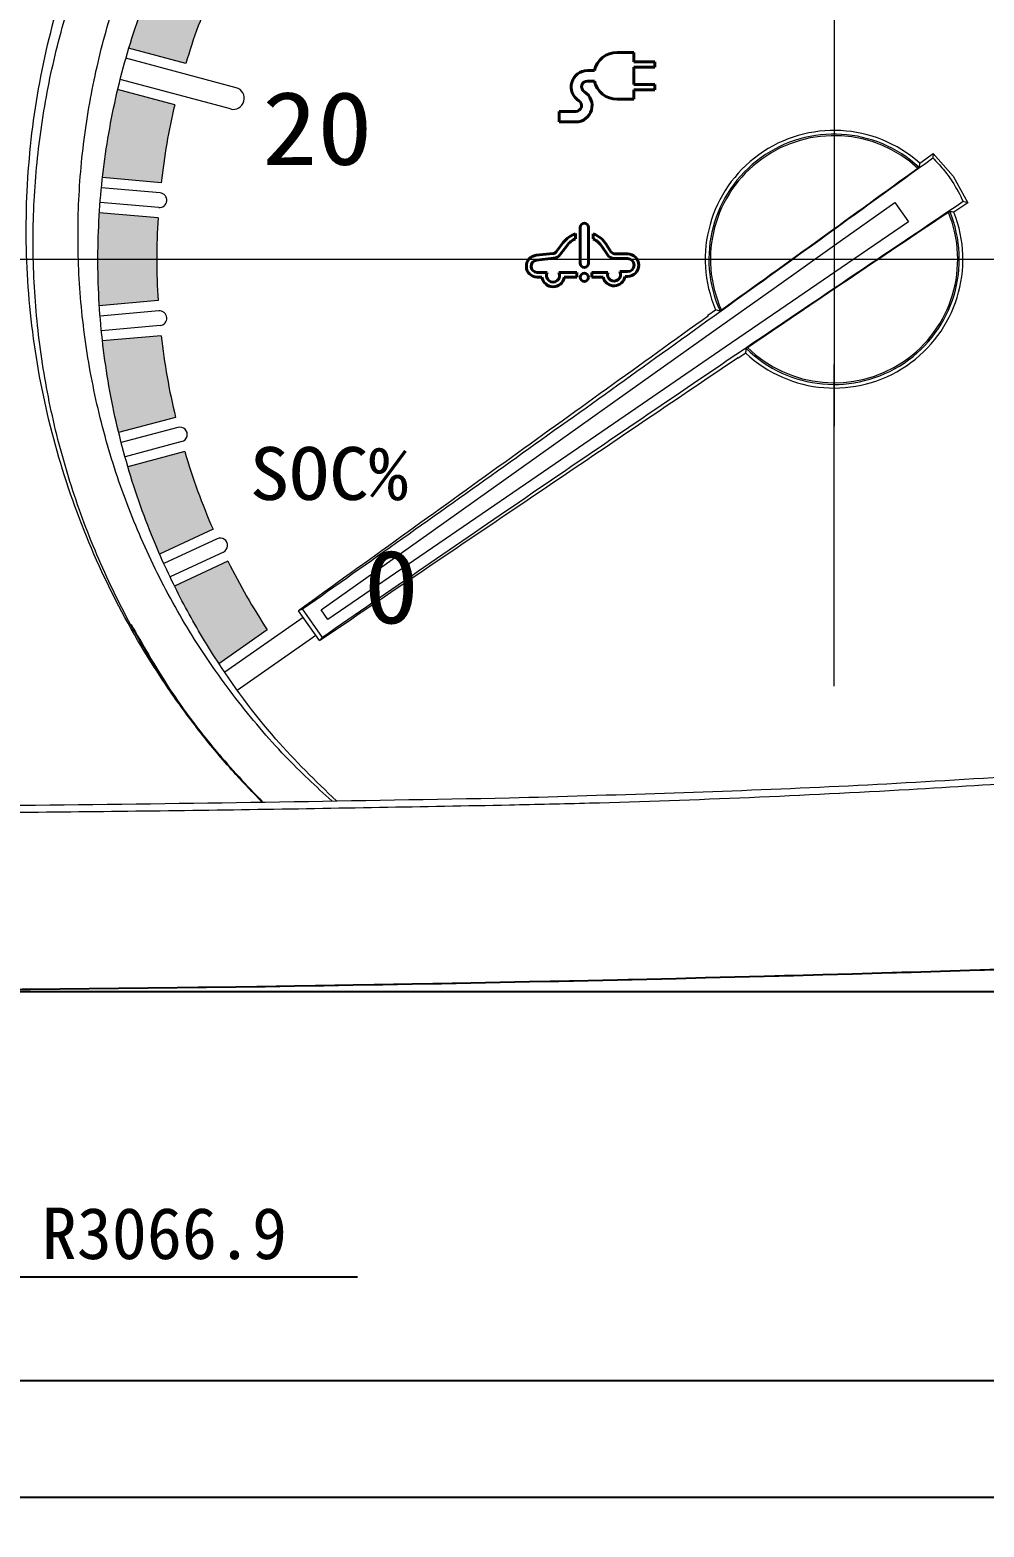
# Model space of a CAD drawing. Header units: millimetres. Extents: x 0 to 1188, y 0 to 840.
# Drawn here: x 329.3 to 394.1, y 598 to 699.7 of the extents above; entities that cross this region are included whole.
import ezdxf

# ---------------------------------------------------------------- set-up
doc = ezdxf.new("R2010")
doc.units = ezdxf.units.MM
for name, color, linetype, lineweight in [('1轮廓实线层', 7, 'Continuous', 40), ('5剖面线层', 2, 'Continuous', 20), ('7标注层', 4, 'Continuous', 20)]:
    doc.layers.add(name, color=color, linetype=linetype, lineweight=lineweight)
doc.layers.add('7', color=7, linetype='Continuous')
doc.styles.add('PC_TEXTSTYLE', font='txt.shx', dxfattribs={"width": 0.8, "bigfont": 'hzfs.shx'})
doc.styles.get("Standard").update_dxf_attribs({"font": ''})
doc.styles.add('STYLE3', font='simhei.ttf', dxfattribs={"width": 0.8, "height": 4})
doc.styles.get('Standard').set_extended_font_data('SimSun')
doc.dimstyles.new('副本 (2) (2)TH_GBDIM', dxfattribs={"dimtxt": 3.5, "dimasz": 2.5, "dimexe": 2, "dimexo": 0, "dimgap": 1.5, "dimtad": 1, "dimtoh": 1, "dimdec": 1, "dimdsep": 46, "dimtxsty": 'PC_TEXTSTYLE', "dimcen": 2.5, "dimazin": 2, "dimtfac": 0.714286, "dimtdec": 1, "dimtmove": 0, "dimatfit": 3, "dimfxl": 1, "dimtolj": 1, "dimtzin": 0, "dimarcsym": 0})

# ---------------------------------------------------------------- blocks, each defined once
blk = doc.blocks.new('*D32')
at = {"layer": '7', "color": 0, "lineweight": -2, "ltscale": 5, "transparency": 16777216}
for p, q in [((171.8407906645596, 637.0714844498248), (171.8407906645596, 605.9630578863193)), ((427.0355068200886, 637.0714844498248), (427.0355068200886, 605.9630578863193)), ((424.5355068200886, 607.9630578863193), (174.3407906645596, 607.9630578863193))]:
    blk.add_line(p, q, dxfattribs=at)
at = {"layer": '7', "color": 0, "ltscale": 5, "transparency": 16777216}
for points in [[(174.3407906645596, 608.379724552986), (174.3407906645596, 607.5463912196527), (171.8407906645596, 607.9630578863193)], [(424.5355068200886, 608.379724552986), (424.5355068200886, 607.5463912196527), (427.0355068200886, 607.9630578863193)]]:
    blk.add_solid(points, dxfattribs=at)
at = {"layer": 'DEFPOINTS', "color": 0, "ltscale": 5, "transparency": 16777216}
for p in [(171.8407906645596, 637.0714844498248), (427.0355068200886, 637.0714844498248), (171.8407906645596, 607.9630578863193)]:
    blk.add_point(p, dxfattribs=at)
at = {"layer": '7', "color": 0, "ltscale": 5, "transparency": 16777216, "insert": (299.4381487423241, 611.2130578863193), "char_height": 3.5, "attachment_point": 5, "style": 'PC_TEXTSTYLE'}
blk.add_mtext('\\A1;255.2', dxfattribs=at)
blk = doc.blocks.new('*D33')
at = {"layer": '7', "color": 0, "lineweight": -2, "ltscale": 5, "transparency": 16777216}
for p, q in [((136.3960392826853, 672.9639579835743), (136.3960392826853, 598.0191005330507)), ((462.480265652543, 672.9639579835743), (462.480265652543, 598.0191005330507)), ((459.980265652543, 600.0191005330507), (138.8960392826853, 600.0191005330507))]:
    blk.add_line(p, q, dxfattribs=at)
at = {"layer": '7', "color": 0, "ltscale": 5, "transparency": 16777216}
for points in [[(138.8960392826853, 600.4357671997174), (138.8960392826853, 599.6024338663841), (136.3960392826853, 600.0191005330507)], [(459.980265652543, 600.4357671997174), (459.980265652543, 599.6024338663841), (462.480265652543, 600.0191005330507)]]:
    blk.add_solid(points, dxfattribs=at)
at = {"layer": 'DEFPOINTS', "color": 0, "ltscale": 5, "transparency": 16777216}
for p in [(136.3960392826853, 672.9639579835743), (462.480265652543, 672.9639579835743), (136.3960392826853, 600.0191005330507)]:
    blk.add_point(p, dxfattribs=at)
at = {"layer": '7', "color": 0, "ltscale": 5, "transparency": 16777216, "insert": (299.4381524676141, 603.2691005330507), "char_height": 3.5, "attachment_point": 5, "style": 'PC_TEXTSTYLE'}
blk.add_mtext('\\A1;326.1', dxfattribs=at)
blk = doc.blocks.new('*D37')
at = {"layer": '7', "color": 0, "lineweight": -2, "ltscale": 5, "transparency": 16777216}
for p, q in [((462.9359242315647, 684.1645021548554), (504.84235959812, 684.1645021548554)), ((502.8423595981199, 636.9156089191947), (502.84235959812, 681.6645021548554)), ((299.4381509313532, 634.4156089191947), (504.8423595981199, 634.4156089191947))]:
    blk.add_line(p, q, dxfattribs=at)
at = {"layer": '7', "color": 0, "ltscale": 5, "transparency": 16777216}
for points in [[(502.4256929314533, 681.6645021548554), (503.2590262647867, 681.6645021548554), (502.84235959812, 684.1645021548554)], [(502.4256929314532, 636.9156089191947), (503.2590262647866, 636.9156089191947), (502.8423595981199, 634.4156089191947)]]:
    blk.add_solid(points, dxfattribs=at)
at = {"layer": 'DEFPOINTS', "color": 0, "ltscale": 5, "transparency": 16777216}
for p in [(462.9359242315647, 684.1645021548554), (502.84235959812, 684.1645021548554), (299.4381509313532, 634.4156089191947)]:
    blk.add_point(p, dxfattribs=at)
at = {"layer": '7', "color": 0, "ltscale": 5, "transparency": 16777216, "insert": (499.5923595981199, 660.5216670996301), "char_height": 3.5, "attachment_point": 5, "rotation": 90, "style": 'PC_TEXTSTYLE'}
blk.add_mtext('\\A1;49.7', dxfattribs=at)
blk = doc.blocks.new('*D38')
at = {"layer": '7', "color": 0, "lineweight": -2, "ltscale": 5, "transparency": 16777216}
for p, q in [((299.4381509313532, 774.9706114205262), (490.5379658309207, 774.9706114205262)), ((488.5379658309207, 772.4706114205262), (488.5379658309207, 686.6645021548554)), ((462.9359242315647, 684.1645021548554), (490.5379658309207, 684.1645021548554))]:
    blk.add_line(p, q, dxfattribs=at)
at = {"layer": '7', "color": 0, "ltscale": 5, "transparency": 16777216}
for points in [[(488.121299164254, 772.4706114205262), (488.9546324975874, 772.4706114205262), (488.5379658309207, 774.9706114205262)], [(488.121299164254, 686.6645021548554), (488.9546324975874, 686.6645021548554), (488.5379658309207, 684.1645021548554)]]:
    blk.add_solid(points, dxfattribs=at)
at = {"layer": 'DEFPOINTS', "color": 0, "ltscale": 5, "transparency": 16777216}
for p in [(299.4381509313532, 774.9706114205262), (462.9359242315647, 684.1645021548554), (488.5379658309207, 684.1645021548554)]:
    blk.add_point(p, dxfattribs=at)
at = {"layer": '7', "color": 0, "ltscale": 5, "transparency": 16777216, "insert": (485.2879658309206, 729.5675567876909), "char_height": 3.5, "attachment_point": 5, "rotation": 90, "style": 'PC_TEXTSTYLE'}
blk.add_mtext('\\A1;90.8', dxfattribs=at)

msp = doc.modelspace()

# ---------------------------------------------------------------- hatches: boundary and pattern name
at = {"layer": '7标注层', "ltscale": 10}
h = msp.add_hatch(color=1, dxfattribs=at)
edge = h.paths.add_edge_path()
edge.add_line((345.5816909070786, 709.5570548784478), (342.3042670376592, 711.8519317777241))
edge.add_spline(control_points=[(342.3042670376594, 711.8519317777242), (341.4554494813972, 710.5743997047676), (340.3710674603485, 708.7632259718894), (339.4029609129193, 706.889664448084), (339.1478349663794, 706.3746223071715)], knot_values=[0.5303534836743299, 0.5303534836743299, 0.5303534836743299, 0.5303534836743299, 0.5676180881657253, 0.5815823167391551, 0.5815823167391551, 0.5815823167391551, 0.5815823167391551], degree=3, periodic=0)
edge.add_line((339.1478349663793, 706.3746223071714), (342.7693247874092, 704.6858938696951))
edge.add_arc((383.9381529756392, 684.1645005055013), 45.99999999999969, 146.4948420890475, 153.5051579109535, ccw=False)
edge = h.paths.add_edge_path()
edge.add_line((341.7550409592316, 702.5107551808072), (338.1337241356161, 704.1994029482644))
edge.add_spline(control_points=[(338.1337241356161, 704.1994029482644), (337.9335752311692, 703.7421541916913), (337.1488399534237, 701.8748931502075), (336.4764718608992, 699.9621768839481), (336.0378931066002, 698.500486916245)], knot_values=[0.4617119907350957, 0.4617119907350957, 0.4617119907350957, 0.4617119907350957, 0.4738386428891229, 0.5109152780556918, 0.5109152780556918, 0.5109152780556918, 0.5109152780556918], degree=3, periodic=0)
edge.add_line((336.0378931066002, 698.5004869162451), (339.9029326227857, 697.4648526991691))
edge.add_arc((383.9381529756391, 684.1645005055012), 45.99999999999964, 156.4948420890467, 163.1936381611025, ccw=False)
edge = h.paths.add_edge_path()
edge.add_line((339.1523573919884, 694.6636678029313), (335.2870714476738, 695.699368050226))
edge.add_spline(control_points=[(335.2870714476738, 695.6993680502258), (334.9988532234956, 694.481288725188), (334.6074479553915, 692.4925949491852), (334.3366302710583, 690.4849661120014), (334.2508486320996, 689.716160161775)], knot_values=[0.3890184239095055, 0.3890184239095055, 0.3890184239095055, 0.3890184239095055, 0.4194287008300288, 0.4382229868193252, 0.4382229868193252, 0.4382229868193252, 0.4382229868193252], degree=3, periodic=0)
edge.add_line((334.2508486320996, 689.7161601617754), (338.2333790210926, 689.3677339005908))
edge.add_arc((383.9381529756392, 684.1645005055012), 45.99999999999977, 166.8063618388978, 173.5051579109534, ccw=False)
edge = h.paths.add_edge_path()
edge.add_line((338.0242052384981, 686.9768666251705), (334.0414370559954, 687.3253136905915))
edge.add_spline(control_points=[(334.0414370559956, 687.3253136905937), (334.0218003647461, 687.0170507455857), (333.9644245761137, 685.964260776008), (333.9400307686997, 684.9099332520723), (333.9395002663723, 684.1645021548554)], knot_values=[0.3439663508439956, 0.3439663508439956, 0.3439663508439956, 0.3439663508439956, 0.3514707446179976, 0.369580436900718, 0.369580436900718, 0.369580436900718, 0.369580436900718], degree=3, periodic=0)
edge.add_line((333.9395002663723, 684.1645021548555), (337.9381529756395, 684.1645021548555))
edge.add_arc((383.9381529756391, 684.164500505502), 45.99999999999969, 176.4948420890482, 179.9999979456305, ccw=False)
edge = h.paths.add_edge_path()
edge.add_line((337.9381529756395, 684.1645021548554), (333.9395002663723, 684.1645021548554))
edge.add_spline(control_points=[(333.9395002663723, 684.1645021548554), (333.9387498621268, 683.1100776385174), (333.9714466332923, 682.0556539619372), (334.0382399680002, 681.0034076114551)], knot_values=[0.318349894007765, 0.318349894007765, 0.318349894007765, 0.318349894007765, 0.3439663508439956, 0.3439663508439956, 0.3439663508439956, 0.3439663508439956], degree=3, periodic=0)
edge.add_line((334.0382399680001, 681.0034076114549), (338.0242052384982, 681.3521343858316))
edge.add_arc((383.9381529756391, 684.1645005055009), 45.9999999999997, 179.9999979456292, 183.5051579109528, ccw=False)
edge = h.paths.add_edge_path()
edge.add_line((338.2333790210926, 678.9612671104112), (334.2489332201043, 678.6126732723916))
edge.add_spline(control_points=[(334.2489332201042, 678.6126732723917), (334.3773505879426, 677.4736057157616), (334.6862607807086, 675.3864623623156), (335.1244025861056, 673.3231137731747), (335.3509756855208, 672.3879370045981)], knot_values=[0.2476846721283986, 0.2476846721283986, 0.2476846721283986, 0.2476846721283986, 0.2755336543258005, 0.2989115722747003, 0.2989115722747003, 0.2989115722747003, 0.2989115722747003], degree=3, periodic=0)
edge.add_line((335.3509756855208, 672.3879370045983), (339.2101035243184, 673.4219871924927))
edge.add_arc((383.9381529756387, 684.1645005055017), 45.99999999999935, 186.4948420890478, 193.5051579109538, ccw=False)
h = msp.add_hatch(color=1, dxfattribs=at)
edge = h.paths.add_edge_path()
edge.add_line((342.7693247874093, 663.643107141307), (339.1407564436854, 661.9510779344901))
edge.add_spline(control_points=[(339.1407564436854, 661.9510779344902), (339.3441474262842, 661.5406622760479), (340.1848716851551, 659.9018726661648), (341.2091377888577, 658.1537686131451), (342.060750953337, 656.8360299267977), (342.161330289015, 656.6821789917024)], knot_values=[0.1083521848963676, 0.1083521848963676, 0.1083521848963676, 0.1083521848963676, 0.1194836566127103, 0.1531125853031177, 0.1575746253530872, 0.1575746253530872, 0.1575746253530872, 0.1575746253530872], degree=3, periodic=0)
edge.add_line((342.161330289015, 656.6821789917024), (345.4441973804421, 658.9808672760605))
edge.add_arc((383.9381529756392, 684.1645005055008), 45.99999999999964, 206.4948420890466, 213.1936366297612, ccw=False)
edge = h.paths.add_edge_path()
edge.add_line((339.8312692325643, 671.1037652093987), (335.9711924044011, 670.0694607405703))
edge.add_spline(control_points=[(335.9711924044011, 670.0694607405707), (336.0030407936802, 669.9607970374684), (336.5671462204913, 668.0598152844964), (337.2860147571723, 666.0737835421296), (338.0772492082347, 664.2420248872935), (338.1275739362268, 664.1267301776631)], knot_values=[0.1770157161867673, 0.1770157161867673, 0.1770157161867673, 0.1770157161867673, 0.1797667499598279, 0.2251900444159032, 0.2282465717997357, 0.2282465717997357, 0.2282465717997357, 0.2282465717997357], degree=3, periodic=0)
edge.add_line((338.1275739362268, 664.126730177663), (341.7550409592316, 665.8182458301951))
edge.add_arc((383.938152975639, 684.1645005055009), 45.9999999999995, 196.4948420890466, 203.505157910953, ccw=False)

# ---------------------------------------------------------------- linework, layer by layer
at = {"color": 7, "linetype": 'Continuous', "lineweight": 15}
for p, q in [((389.752161338635, 690.7035992660756), (390.6648277206157, 691.3599418979397)), ((390.6648277206157, 691.3599418979397), (390.641035376085, 691.0491211364997)), ((388.0721981717709, 688.025805959132), (388.9880050876145, 686.7138203107661)), ((393.0115728183239, 687.9979804393963), (392.0808123738273, 687.3675604559999)), ((393.0115728183239, 687.9979804393963), (392.7116072390461, 688.0828073370781)), ((375.372464639491, 680.3624379551875), (375.8887763316955, 680.7337480155566)), ((377.9425673024139, 677.7914755128918), (377.4160134984179, 677.4348305843446)), ((348.978216391097, 658.249444646593), (347.5588951177804, 660.2827727996769)), ((349.1882802142002, 658.4726422485055), (347.8408338530146, 660.4030001777683)), ((349.5635005616068, 659.6821998422961), (349.105597190415, 660.3381935937546))]:
    msp.add_line(p, q, dxfattribs=at)
at = {"color": 7, "linetype": 'Continuous', "lineweight": 15, "flags": 128}
for points in [[(390.6648277206157, 691.3599418979397), (392.0150617865399, 689.8024137238426), (393.0115728183239, 687.9979804393963)], [(375.7792538120361, 679.291084532736), (379.8743452397844, 682.200845233946), (383.9735397298064, 685.1135109898978), (388.0721981717709, 688.025805959132)], [(388.9880050876145, 686.7138203107661), (384.8411737871081, 683.8705260049774), (380.6938145505862, 681.026867636836), (376.5505969879262, 678.1860471056752)], [(349.105597190415, 660.3381935937546), (355.7055202005417, 665.0277505693225), (362.3589729335001, 669.755343592904), (369.0541718835073, 674.5125974534647), (375.7792538120361, 679.291084532736)], [(376.5505969879262, 678.1860471056752), (369.7464865819888, 673.520773962683), (362.9726163726091, 668.8762329333956), (356.2409728512803, 664.2606492889602), (349.5635005616068, 659.6821998422961)]]:
    msp.add_lwpolyline(points, dxfattribs=at)
at = {"color": 7, "linetype": 'Continuous', "lineweight": 15}
for centre, radius, start, end in [((383.938152586041, 684.1644999861605), 8.750000981018621, 48.35923667809737, 203.0843523241461), ((383.9381531887682, 684.1645021548547), 8.50343855571598, 47.23488970357364, 204.4165361126765), ((383.9381531887682, 684.1645021548547), 8.397404318877584, 47.35739201549903, 204.2973087151684), ((383.938152975639, 684.1645005055011), 8.749999721222789, 226.747890009455, 21.47307812581129), ((383.9381531887682, 684.1645021548547), 8.50343855571598, 225.4157430375501, 22.59738944663735), ((383.9381531887682, 684.1645021548547), 8.39740431887755, 225.5349704350357, 22.47488713469309)]:
    msp.add_arc(centre, radius, start, end, dxfattribs=at)
for points, knots in [([(345.0949417746099, 647.2797242435884), (344.7161730069631, 647.6674822779207), (343.805103575032, 648.6105745266409), (342.4345519636715, 650.1693082649847), (340.9873052585438, 651.9481086477267), (339.622298990128, 653.7818862868851), (338.3366001455761, 655.6680071170783), (337.1312873958925, 657.6069135490338), (335.5114684634225, 660.4749890777034), (333.6597720039056, 664.3638892373651), (331.8568500188712, 669.3515706165981), (330.5529671435895, 674.4690560860101), (329.7524882830494, 679.6646092546623), (329.456609333989, 684.8872748641993), (329.6612890476488, 690.0868595708175), (330.3557239469321, 695.2180743362073), (331.5273392289137, 700.2366190743069), (333.1617592134385, 705.1050194377776), (335.2405514662416, 709.7864218975583), (337.7449766169325, 714.244044166514), (340.6586047931501, 718.4502488194516), (343.9597173661352, 722.372239676688), (347.6265379077568, 725.976421210335), (351.639220721371, 729.235799587685), (355.9692049868029, 732.1171228600119), (360.5870591115815, 734.5869970087147), (365.4557379659288, 736.6151114920567), (370.5307153590772, 738.1719376474125), (375.7654687562558, 739.2313521439546), (381.0941652655763, 739.7736915128621), (386.4571310093502, 739.7899916675806), (391.7942074650057, 739.2787443899492), (397.0325831263704, 738.2499231114016), (402.1191455557539, 736.7230130792777), (407.00277446069, 734.7224888773444), (411.6362638465594, 732.2774724649998), (415.9851687734279, 729.4203819130739), (420.0163531827325, 726.1844167451363), (423.7058661058911, 722.5979426260296), (427.0302142703695, 718.6944762046264), (429.9660974409469, 714.5067420885598), (432.4966897377208, 710.0610308501393), (434.6022039940929, 705.3924416937721), (436.262938257106, 700.5357090585876), (437.4631441104004, 695.5239640618145), (438.1873659540479, 690.3986430029731), (438.42117353801, 685.2017872601532), (438.1557256511521, 679.9793894477757), (437.3866987007848, 674.7812684767164), (436.1116795999612, 669.656999208057), (434.7078548192358, 665.7006441452052), (433.4809167398037, 662.8599169586814), (432.6262028720525, 661.0662983844877), (431.7026765261544, 659.3005931380749), (430.7064979013126, 657.5506362211736), (429.6556558376794, 655.845145343355), (428.5388677505218, 654.1864765042933), (427.724021118162, 653.0895841422464), (427.2893311583518, 652.5193016742226), (427.2588669587769, 652.4794010805772)], [0.002540024718312241, 0.002540024718312241, 0.002540024718312241, 0.002540024718312241, 0.008875724004486385, 0.01786909794457925, 0.02680531832265013, 0.0357057128709938, 0.04463086857127802, 0.05354915889488186, 0.0624765702994625, 0.08329830607020333, 0.10413006706311, 0.1249808558566352, 0.1457871384727871, 0.1666252895803767, 0.1874833871938271, 0.2082874588967024, 0.2291348417132884, 0.2499834001457317, 0.2708064590249002, 0.2916623939611684, 0.3124819589068876, 0.3333393648750672, 0.3541963984384158, 0.3749816944966512, 0.3958672252395287, 0.4167121211383593, 0.437485666096639, 0.458363513336778, 0.4791882548077976, 0.4999955457921383, 0.5208232239638194, 0.5416431803616061, 0.562507029005736, 0.5832872538393687, 0.6041248376542238, 0.6250138424918911, 0.6457903216268844, 0.6666446709296183, 0.6875150991551953, 0.7083213250710585, 0.7291789759856555, 0.7500137828929583, 0.7708534142274237, 0.7917042004753062, 0.8125130814678247, 0.8333698464416205, 0.8542103057174931, 0.8750145500402169, 0.8958705452971523, 0.9166965760454908, 0.9375179720373222, 0.945346697503255, 0.9531387326846407, 0.9608871716601726, 0.9687594758304773, 0.9767756047867312, 0.9843807709404969, 0.992188333932404, 0.9927760728222952, 0.9927760728222952, 0.9927760728222952, 0.9927760728222952]), ([(345.0946739559038, 647.2797200440832), (344.4887347476827, 647.8948483869895), (343.0753708660966, 649.3534681268768), (341.0222435708004, 651.8074785881627), (338.9420011136897, 654.6081046674926), (336.4106422522198, 658.5074064903513), (333.7104185346329, 663.6740272637685), (331.2743598750037, 670.230446374937), (329.6814308333248, 677.0501073944597), (328.9634455353596, 684.0073650972897), (329.1331302520512, 691.0025303818011), (330.1865159043882, 697.9215126222523), (332.1088383172766, 704.6460298459006), (334.8719845755857, 711.0790600944565), (338.4251475426547, 717.1053104996718), (342.7160489687767, 722.6289694905754), (347.6764522189283, 727.5740855445383), (353.2230871674785, 731.8276482854546), (359.2490180615364, 735.4041639729307), (363.5752521767827, 737.1063461701406), (365.7379597479162, 737.9572761538834)], [0.008380742701942891, 0.008380742701942891, 0.008380742701942891, 0.008380742701942891, 0.03156877869806652, 0.06293690444959497, 0.09423934925327603, 0.1252369152797408, 0.1877462550798076, 0.2503941230214246, 0.3126353867775365, 0.375372663289447, 0.437770266485825, 0.5000963892251392, 0.5628742617813354, 0.6251321768847254, 0.6876712317450061, 0.7502861555759142, 0.8125271543198404, 0.8752815013954968, 0.9376525555466849, 1, 1, 1, 1]), ([(349.8285077127366, 647.3566319972126), (348.7471724935672, 648.3461677552473), (346.4115460013563, 650.5206031918501), (343.2298642064225, 654.2971379808278), (340.2599063081054, 658.5572027941344), (337.7527090052183, 663.0960979568463), (335.7160206975852, 667.8406517784888), (334.1702002874647, 672.7522990277776), (333.1257691230505, 677.771091721444), (332.5856720688744, 682.8377968273589), (332.546624572554, 687.9094820365744), (333.0025050162874, 692.9365776380669), (333.9405122004871, 697.868275537835), (335.3455391623204, 702.6656680464148), (337.2034954842234, 707.295288836644), (339.4948730992635, 711.7148621743202), (342.1969096830403, 715.8864550743704), (345.2984149801575, 719.7922724760751), (348.7772076133997, 723.3926993195842), (352.6043729481501, 726.6481135996416), (356.7540900529946, 729.5322198826411), (361.2112491556795, 732.0161459732321), (365.9296048767656, 734.0588274463646), (370.8554454178955, 735.627010658055), (375.9564650100551, 736.6994894177285), (381.1859004709315, 737.251601564167), (386.4723293454983, 737.2631150388415), (391.7112588894231, 736.7322528821765), (396.8312280170967, 735.6770904500722), (401.7839562861313, 734.1205769439443), (406.5215173105667, 732.0871353553457), (410.9984181093312, 729.6092442981835), (415.1763157419546, 726.7236407102714), (419.0245021179196, 723.4627332877681), (422.5155796121865, 719.862742326985), (425.6264471713243, 715.9612615145556), (428.3430223241369, 711.7816744500374), (430.6423918907394, 707.3610346227094), (432.5044750034979, 702.7404282395678), (433.9161990239925, 697.9493964840472), (434.8625770692167, 693.0173714526213), (435.3257151933519, 687.9953429729949), (435.2954817702384, 682.9370535731482), (434.7666492599274, 677.8707273255327), (433.7317695571846, 672.8502869702597), (432.1947480797273, 667.9390054019959), (430.1720527673785, 663.1877515014312), (427.6627777948345, 658.6484803616017), (424.9310628791852, 654.647384416352), (422.8996844958103, 652.3017762755373), (421.9946170239775, 651.2789352254788)], [0.003209714652668828, 0.003209714652668828, 0.003209714652668828, 0.003209714652668828, 0.02074832024237888, 0.04141253119104725, 0.06228553408586741, 0.0830691355268557, 0.1037669109296058, 0.1245998824142876, 0.1454650735554454, 0.1661904783954493, 0.1869806972317352, 0.2079052097049091, 0.2286789479100506, 0.2494481812301371, 0.2703779466945083, 0.2912205539947401, 0.3119715865495519, 0.3328064308683807, 0.3537588745283726, 0.3745259846552069, 0.3952594492729185, 0.4161622163013071, 0.4370578785919866, 0.4577748126481025, 0.4785551720781681, 0.499587881337163, 0.5205953943866659, 0.5416160290159537, 0.5624877220630233, 0.5832919012364316, 0.6042594068935156, 0.625156356624824, 0.6459856490013914, 0.6669449302049889, 0.6878434355510534, 0.7086388344742666, 0.72951010093659, 0.750454132780704, 0.771220354830126, 0.7919693906080831, 0.8128790296435556, 0.833714931828914, 0.8544091980752618, 0.8751611225028282, 0.8960843584736412, 0.9168319965914826, 0.9375323659344733, 0.9583991589926024, 0.979238345462325, 0.9956033848424914, 0.9956033848424914, 0.9956033848424914, 0.9956033848424914]), ([(350.1356887412903, 647.3617878816654), (348.7181535540731, 648.7197141578345), (345.6590475006487, 651.7185641615545), (342.2900443959074, 656.3089968161589), (339.7167204203981, 660.7008614449496), (337.715007266471, 664.8885977992145), (335.966354216582, 669.7196347500035), (334.6505511124558, 675.1867364513573), (333.9451439878815, 680.7732158704353), (333.8864615193338, 686.4109340117052), (334.456307470884, 692.0262152100063), (335.647169840425, 697.5354779988402), (337.459877729689, 702.8632363697138), (339.8450097586126, 707.9503148099052), (342.7823256913953, 712.7480010264751), (346.2567580976581, 717.1802666785507), (350.2061953907898, 721.2025794642393), (354.5756362715726, 724.7604721358932), (359.3211968756648, 727.7929288431442), (364.3693944986733, 730.2794435876467), (369.6693257336765, 732.1977441183803), (375.1612887051408, 733.4807679008222), (380.7715449029254, 734.1905215735353), (384.5351876817429, 734.129330935778), (386.414010083085, 734.0987843755097)], [0.00875820260955001, 0.00875820260955001, 0.00875820260955001, 0.00875820260955001, 0.05640781134690088, 0.1128142249463371, 0.1464431536367445, 0.1800722435705999, 0.2254955380266752, 0.2710625900772984, 0.3164857710000499, 0.362076043126716, 0.407812709898802, 0.4534024620065654, 0.4987886259016646, 0.5443177122477596, 0.5897020524434475, 0.6352355646206387, 0.6809154645342193, 0.726450519234642, 0.7719103739371092, 0.817514117116449, 0.8629728546381502, 0.9085987253205059, 0.954372194049459, 1, 1, 1, 1]), ([(386.414010083085, 734.0987843755097), (388.7488118306326, 733.8866633040495), (393.4183633292721, 733.462425885104), (399.7701745575521, 731.7233660194429), (405.4161328428829, 729.4253697370682), (410.3562822962247, 726.726783834426), (414.9705855175032, 723.5001873706833), (419.1862965187015, 719.7631545458376), (422.9626573958653, 715.580688730242), (426.2499305738047, 711.0055034237375), (428.9876333997834, 706.0844209325637), (431.1621791580376, 700.8931577595527), (432.7496425887284, 695.4903882500448), (433.7055511999126, 689.9387506088146), (434.0383591006355, 684.3139982879857), (433.7450647803787, 678.6893416388648), (432.8094296956419, 673.1383411271245), (431.2662475038305, 667.7291667407733), (429.2119171380243, 662.7078441265871), (426.7151763763775, 658.1280986615207), (424.1768810989668, 654.3439357799623), (422.319984369555, 652.1455987243412), (421.5309491380779, 651.2337673957957)], [0, 0, 0, 0, 0.06202413126029347, 0.1240468812320012, 0.173601590794945, 0.223314321375674, 0.2728699660794472, 0.3224896325052836, 0.3722672580897396, 0.4218856691760219, 0.4714455838776617, 0.5211633803088468, 0.570723702167822, 0.6203373934967662, 0.6701103521163295, 0.7197251661875519, 0.7692598457880138, 0.8189514506032438, 0.8684853558178425, 0.9126804386066717, 0.9569878812455725, 0.9889195219985509, 0.9889195219985509, 0.9889195219985509, 0.9889195219985509]), ([(375.3036518610322, 679.9724289007945), (377.8574931115318, 681.8110416221484), (382.9753993653369, 685.4956275544578), (388.0824227016308, 689.1954929383191), (390.641035376085, 691.0491211364997)], [0, 0, 0, 0, 0.499001178187082, 1, 1, 1, 1]), ([(390.641035376085, 691.0491211364997), (390.881970270146, 690.7988329724237), (391.3638410010008, 690.2982556649401), (392.0884621321695, 689.3199567710028), (392.4782808399534, 688.5460375211424), (392.7116072390461, 688.0828073370781)], [0, 0, 0, 0, 0.2864519789093005, 0.572905078652048, 1, 1, 1, 1]), ([(389.6267525584706, 690.3415781153662), (387.4218637223705, 688.7407335633347), (382.9832356321087, 685.5180978093449), (378.5271112946502, 682.3191028507474), (376.2845670553966, 680.7092088773006)], [0, 0, 0, 0, 0.496750074857049, 1, 1, 1, 1]), ([(389.7119385879807, 690.4072460681236), (389.7108033951527, 690.4059489959996), (389.7085332620259, 690.403355140292), (389.6918008726618, 690.3900231184434), (389.6672415908997, 690.3713354379634), (389.6437712248505, 690.3539841033275), (389.6298599143624, 690.3438432646396), (389.6267525584706, 690.3415781153662)], [0, 0, 0, 0, 0.2312834137015525, 0.4625153771927107, 0.6951604664608786, 0.9319082899210949, 1, 1, 1, 1]), ([(389.752161338635, 690.7035992660756), (389.7455317120373, 690.6536490311778), (389.7324548266324, 690.5551225926088), (389.7187134560058, 690.4560778230275), (389.7119385879807, 690.4072460681236)], [0, 0, 0, 0, 0.5069729061870176, 1, 1, 1, 1]), ([(392.7116072390461, 688.0828073370781), (390.09996581884, 686.3271855874818), (384.8662295928482, 682.8089150167566), (379.6430151172069, 679.275127883888), (377.0261916941868, 677.5047052860064)], [0, 0, 0, 0, 0.4990013457759387, 0.9999999999999999, 0.9999999999999999, 0.9999999999999999, 0.9999999999999999]), ([(378.0559919281877, 678.1714582798957), (380.310666512408, 679.70137660009), (384.8495252222008, 682.781237056), (389.4051352371832, 685.8368891185073), (391.6977494699356, 687.3746483616833)], [0, 0, 0, 0, 0.4967492333162057, 1, 1, 1, 1]), ([(391.6977494699356, 687.3746483616833), (391.709072152604, 687.3821840696969), (391.7317242802778, 687.3972599863366), (391.7604143894293, 687.4157239002132), (391.7805808589824, 687.4281403109208), (391.7877226163034, 687.4319211539671), (391.7886189407702, 687.4319681843781), (391.7887629661009, 687.43197574143)], [0, 0, 0, 0, 0.2415969033990617, 0.4833380976716987, 0.7215991275474248, 0.9552653317071058, 1, 1, 1, 1]), ([(391.7887629661009, 687.43197574143), (391.8369370663343, 687.4214991819522), (391.9346479221488, 687.4002497224374), (392.0316400127351, 687.3785577155568), (392.0808123738273, 687.3675604559999)], [0, 0, 0, 0, 0.4930271036048565, 1, 1, 1, 1]), ([(376.1952277230891, 680.6494594014321), (376.1446417278253, 680.6631029107475), (376.0420389037247, 680.690775838385), (375.9403366141362, 680.7192914032034), (375.8887763316955, 680.7337480155566)], [0, 0, 0, 0, 0.4930273187618082, 0.9999999999999999, 0.9999999999999999, 0.9999999999999999, 0.9999999999999999]), ([(376.2845670553966, 680.7092088773006), (376.2734944302931, 680.701333180858), (376.2513424348533, 680.6855769902486), (376.2232196252828, 680.6663134324053), (376.2033977810022, 680.6533943712268), (376.1963047776899, 680.6494759679572), (376.1953786161853, 680.6494617223675), (376.1952277230891, 680.6494594014321)], [0, 0, 0, 0, 0.2414228638520913, 0.4829927979295731, 0.7210431076264381, 0.9545514804988748, 1, 1, 1, 1]), ([(375.4013480080637, 680.3210600386956), (370.7901636695169, 677.002378000635), (361.5093464512047, 670.3229483488062), (352.2285284110533, 663.6435198388917), (347.5588951177804, 660.2827727996769)], [0, 0, 0, 0, 0.4968511102070122, 1, 1, 1, 1]), ([(347.8408338530146, 660.4030001777683), (350.1038286227824, 662.0012560698178), (354.6340985026277, 665.2007908742132), (361.4907023504088, 670.0783444306351), (368.3830080885004, 675.0019433393659), (372.9953180399805, 678.314557132559), (375.3036518610322, 679.9724289007945)], [0, 0, 0, 0, 0.2496330057475788, 0.4997381797172277, 0.7496327672495099, 1, 1, 1, 1]), ([(377.9425673024139, 677.7914755128918), (377.9467750373044, 677.8448577902457), (377.9550747643727, 677.9501539516777), (377.9644685751539, 678.0560053252002), (377.96909998049, 678.1081929440065)], [0, 0, 0, 0, 0.506972681889053, 1, 1, 1, 1]), ([(377.96909998049, 678.1081929440065), (377.9702366290228, 678.1094900838248), (377.9725097583619, 678.1120841720522), (377.9895376228885, 678.1249790884353), (378.0145917320453, 678.1429333294041), (378.0385586861564, 678.1595725691675), (378.0527918875775, 678.1692765424457), (378.0559919281877, 678.1714582798957)], [0, 0, 0, 0, 0.231230655939321, 0.4624271910144876, 0.6949066696346636, 0.9314060822836129, 0.9999999999999999, 0.9999999999999999, 0.9999999999999999, 0.9999999999999999]), ([(348.978216391097, 658.249444646593), (353.6832171385711, 661.4337249078314), (363.1528548885146, 667.8426464333832), (372.6224929637203, 674.2515674783363), (377.387130129845, 677.4762085008365)], [0, 0, 0, 0, 0.4968511860448219, 0.9999999999999999, 0.9999999999999999, 0.9999999999999999, 0.9999999999999999]), ([(377.0261916941868, 677.5047052860064), (374.6810214599925, 675.9141612360318), (369.9862521152377, 672.7300693784655), (362.994994672986, 667.962512588249), (356.045597099499, 663.2032252844642), (351.4754946592391, 660.0504981408731), (349.1882802142002, 658.4726422485055)], [0, 0, 0, 0, 0.2496328635272678, 0.4997371610994722, 0.7496317847561703, 1, 1, 1, 1]), ([(336.1903131061849, 659.3643396455259), (336.9812623550831, 657.9716661829548), (338.691254511107, 654.9607767988182), (341.7049123988829, 650.9116516822182), (344.0497028502216, 648.4100760928638), (345.1268618404572, 647.2802248925332)], [0, 0, 0, 0, 0.3008920564189645, 0.6505133635348487, 0.9425474716883923, 0.9425474716883923, 0.9425474716883923, 0.9425474716883923]), ([(361.8876487070379, 647.5678959223837), (368.9075942874515, 647.7717612712333), (382.9272994940038, 648.1789057511955), (403.8819787250211, 649.5079738741667), (417.7781307566083, 650.8664650773615), (424.710687255269, 651.5441934871883)], [0, 0, 0, 0, 0.3344700342376867, 0.6679782950912316, 1, 1, 1, 1]), ([(361.8974164182005, 647.0902699339599), (363.708368942783, 647.1314465646724), (372.7640008671917, 647.3373494840243), (387.7093084805495, 647.9919684174517), (406.7135333049771, 649.2829278948507), (418.452294652772, 650.4424385876075), (424.323719000226, 651.022395800373)], [0, 0, 0, 0, 0.08682145404417035, 0.4341489466419092, 0.7169759608117965, 1, 1, 1, 1]), ([(299.4381524676141, 646.9292228403897), (309.8507210808907, 646.9558420176804), (330.6691429502678, 647.0090632048086), (351.4837181602368, 647.3816584122917), (361.8876487070379, 647.5678959223837)], [0, 0, 0, 0, 0.5001612840113004, 1, 1, 1, 1]), ([(299.4381524676141, 646.4514785739989), (301.2476489111593, 646.4524753643684), (310.2951810867464, 646.457459343736), (325.2294280930698, 646.5413646356876), (344.2400680112096, 646.7584208067228), (356.0115563038507, 646.9796521052256), (361.8974164182005, 647.0902699339599)], [0, 0, 0, 0, 0.08690549553920633, 0.4345298770445896, 0.7172593677351385, 1, 1, 1, 1]), ([(427.0355068200884, 637.0714844498248), (412.8787940643426, 636.5386126582371), (384.5645891403785, 635.4728397372535), (342.0676566095406, 634.6213816879713), (299.5355411862522, 634.3133950236429), (256.9755723036371, 634.6187103271495), (214.3951339508797, 635.4700346969987), (186.0253118024571, 636.5376776485448), (171.8407906645593, 637.0714844498248)], [0, 0, 0, 0, 0.1665000536529457, 0.3330092741386722, 0.4995095283867342, 0.6663367366694541, 0.833172954455225, 1, 1, 1, 1])]:
    msp.add_open_spline(points, degree=3, knots=knots, dxfattribs=at)
for points in [[(375.4013480080637, 680.3210600386956), (375.372464639491, 680.3624379551875)], [(377.4160134984179, 677.4348305843446), (377.387130129845, 677.4762085008365)], [(347.8408338530146, 660.4030001777683), (347.5588951177804, 660.2827727996769)], [(348.978216391097, 658.249444646593), (349.1882802142002, 658.4726422485055)]]:
    msp.add_open_spline(points, degree=1, dxfattribs=at)
at = {"layer": '1轮廓实线层', "color": 1}
for p, q in [((370.3361302775525, 698.2244473071933), (369.2134028413557, 698.2244473071933)), ((370.3361302775525, 698.2244473071933), (370.3361302775525, 697.5744483425883)), ((367.6578415974723, 696.9835381109428), (367.1870075552317, 696.9835381109428)), ((370.3361302775525, 697.5744483425883), (371.754312829572, 697.5744483425883)), ((370.3361302775525, 697.2199016310499), (370.3361302775525, 696.0380840305161)), ((371.754312829572, 697.2199016310499), (370.3361302775525, 697.2199016310499)), ((371.754312829572, 697.5744483425883), (371.754312829572, 697.2199016310499)), ((367.6578415974723, 696.2744475506224), (367.1870075552317, 696.2744475506224)), ((371.754312829572, 696.0380840305161), (370.3361302775525, 696.0380840305161)), ((371.754312829572, 695.6835387503552), (371.754312829572, 696.0380840305161)), ((370.3361302775525, 695.0335383543725), (369.2134028413557, 695.0335383543725)), ((370.3361302775525, 695.6835387503552), (370.3361302775525, 695.0335383543725)), ((370.3361302775525, 695.6835387503552), (371.754312829572, 695.6835387503552)), ((365.2543124481874, 694.2062660339984), (366.3943452496003, 694.2062660339984)), ((365.2543124481874, 694.2062660339984), (365.2543124481874, 693.4971754736778)), ((365.2543124481874, 693.4971754736778), (366.3943452496003, 693.4971754736778)), ((366.3819266114566, 685.904519984692), (366.3819266114566, 685.5616145638165)), ((366.7019264540628, 683.8905344192359), (366.7019264540628, 686.33590837543)), ((367.2548190544018, 686.33590837543), (367.2548190544018, 683.8905344192359)), ((367.574818897008, 685.8916331745828), (367.574818897008, 685.5454140025364)), ((365.0685378067188, 684.6735292500058), (365.5444002263299, 685.299149968149)), ((365.7990939786083, 685.1054408646129), (365.3232509376591, 684.4798007678079)), ((368.1837545873256, 685.0169385160885), (368.5170481919391, 684.5038109298008)), ((368.7854039007995, 684.6781219928567), (368.4521102961859, 685.1912495791445)), ((363.700539932977, 684.4322842890293), (364.8462451770007, 684.5488856971903)), ((364.878646299561, 684.2305330408386), (363.7329410555373, 684.1139316326777)), ((369.9080679159212, 684.5324332133065), (369.0537596096598, 684.5324332133065)), ((369.0537596096598, 684.2124333707003), (369.9080679159212, 684.2124333707003)), ((364.0942174478165, 682.9510568942829), (363.7642569730357, 682.9560565890321)), ((363.7691016384903, 683.2760176743146), (364.4548543442558, 683.2656113329182)), ((365.2523831713894, 683.2613867846418), (366.4619217274427, 683.2613867846418)), ((366.4619217274427, 682.9413869420356), (365.6094156367304, 682.9413869420356)), ((366.4619217274427, 683.2613867846418), (366.4619217274427, 682.9413869420356)), ((368.5652235452195, 683.2613867846418), (367.4948237810219, 683.2613867846418)), ((367.4948237810219, 683.2613867846418), (367.4948237810219, 682.9413869420356)), ((367.4948237810219, 682.9413869420356), (368.2465995876024, 682.9413869420356)), ((369.9080679159212, 683.3219063455005), (369.3917040931098, 683.3219063455005)), ((369.7470699935344, 683.0019065028943), (369.9080679159212, 683.0019065028943))]:
    msp.add_line(p, q, dxfattribs=at)
msp.add_circle((366.9783824435632, 682.9396041051483), 0.2764484575595674, dxfattribs=at)
for centre, radius, start, end in [((369.2134028413557, 696.6289928307829), 1.595454476410437, 90, 167.1604174510981), ((367.1870075552317, 695.8781160399622), 1.105422160442053, 90, 238.1414054814831), ((367.1870075552317, 695.8781160399622), 0.3963312422769021, 90, 238.1414060884771), ((369.2134028413557, 696.6289928307829), 1.595454476410437, 192.8395825489018, 270), ((366.3943452496003, 694.6025975446591), 1.105422160442053, 270, 58.14140548148308), ((366.3943452496003, 694.6025975446591), 0.3963312422769021, 270, 58.14140608847713), ((366.9602827734249, 684.2222583522422), 1.778897265897626, 108.9731285344453, 142.7443055046619), ((366.9783824435632, 686.33590837543), 0.2764484575595674, 0, 180), ((366.9602827734249, 684.2222583522422), 1.778897265897626, 33.00494740250084, 69.79027289240759), ((364.8138440544404, 684.8672383535419), 0.3199999940019893, 275.8112931265407, 322.7443061111084), ((366.9602827734249, 684.2222583522422), 1.458897271895637, 113.3557356896904, 142.7443073129884), ((366.9602827734249, 684.2222583522422), 1.458897271895637, 33.00494684563687, 65.0876400911026), ((369.0537596096598, 684.8524330559127), 0.3199999940019893, 213.0049462498908, 270), ((363.7754578395667, 683.6960307905653), 0.7400589831786419, 95.81129344208732, 269.1314522038958), ((363.7754578395667, 683.6960307905653), 0.4200590270256015, 95.81129336146219, 269.1314522327618), ((364.8138440544404, 684.8672383535419), 0.6399999880039786, 275.8112931265407, 322.7443061111084), ((366.9783824435632, 683.8905344192359), 0.2764484575595674, 180, 0), ((369.0537596096598, 684.8524330559127), 0.6399999880039786, 213.0049462498908, 270), ((369.9080679159212, 683.7671698581004), 0.7652615384565706, 270, 90), ((369.9080679159212, 683.7671698581004), 0.4452615444545813, 270, 90), ((364.8525626207535, 683.0626198503711), 0.7665085856237397, 188.3701118930112, 350.8989521442638), ((364.8525626207535, 683.0626198503711), 0.4465085537728015, 152.9596187081548, 26.43198291655542), ((368.9906239294556, 683.1256973945898), 0.7665085856237397, 193.9138475713844, 350.7059266612235), ((368.9906239294556, 683.1256973945898), 0.4465085537728015, 162.3094346347765, 26.06727038979114)]:
    msp.add_arc(centre, radius, start, end, dxfattribs=at)
at = {"layer": '5剖面线层', "color": 1, "linetype": 'ByBlock', "ltscale": 7}
for p, q in [((383.9381531887645, 739.5716795511539), (383.9381531887645, 672.8226123044303)), ((339.9029326227856, 697.4648526991691), (336.0226314737724, 698.5045762584364)), ((339.1523573919884, 694.6636678029313), (335.2719545511181, 695.70341861045)), ((338.2333790210926, 689.3677339005908), (334.2390467213688, 689.7171926951723)), ((338.0242052384981, 686.9768666251705), (334.0297741813933, 687.3263340599033)), ((154.3975035545391, 684.1645021548554), (462.9359242315647, 684.1645021548554)), ((325.0798285106669, 684.1645021548554), (432.2345692000342, 684.1645021548554)), ((338.0242052384982, 681.3521343858316), (334.0265947858102, 681.0023887900288)), ((338.2333790210926, 678.9612671104112), (334.2364331810434, 678.61157966068)), ((383.9381531887645, 655.1645021548554), (383.9381531887645, 677.0114906272518)), ((339.2101035243181, 673.4219871924927), (335.33934803988, 672.3848213863389)), ((339.8312692325643, 671.1037652093987), (335.9601135038317, 670.0664921581099)), ((341.7550409592316, 665.8182458301951), (338.1163469751114, 664.1214949597172)), ((342.7693247874093, 663.643107141307), (339.1301704619357, 661.946141610131)), ((345.4441973804423, 658.9808672760605), (342.1469262012436, 656.6720931408638))]:
    msp.add_line(p, q, dxfattribs=at)
at = {"layer": '5剖面线层', "color": 0, "linetype": 'ByBlock', "ltscale": 7}
for p, q in [((343.321901098753, 695.8240495307991), (335.8414581422007, 697.828428180034)), ((342.9336725310991, 694.3751607913659), (335.4531278826898, 696.3795666888523)), ((338.1567747347929, 688.6717620209392), (334.1780377014454, 689.0198564065081)), ((338.0696189920452, 687.6755673228474), (334.0907832013168, 688.0236703485675)), ((338.0696189920452, 680.6534336881548), (334.0876038057336, 680.3050525013646)), ((338.1567747347929, 679.657238990063), (334.17542416112, 679.3089159493443)), ((339.3761554437908, 672.7417873439299), (335.5205213714517, 671.7086733079366)), ((339.6349744888935, 671.7758615176408), (335.77894017226, 670.7426402365122)), ((342.0366856410831, 665.1772143589474), (338.4121797583298, 663.4870795087916)), ((342.4593039028239, 664.2709065719107), (338.8343376787172, 662.5805570610567)), ((347.8757162702932, 659.8288929199005), (342.5484297066894, 656.0986867098616)), ((348.7342826014926, 658.5989056539177), (343.4048866962501, 654.8672224669626))]:
    msp.add_line(p, q, dxfattribs=at)
msp.add_arc((343.1277868149259, 695.0996051610825), 0.75, 255.0000000000056, 75.00000000000556, dxfattribs=at)
at = {"layer": '7', "color": 4, "ltscale": 5}
msp.add_line((351.5779745853185, 614.999766020112), (324.1279745853187, 614.999766020112), dxfattribs=at)
msp.add_arc((299.4381487423238, 3701.346963083412), 3066.930924351497, 267.6155639049862, 272.3844360950139, dxfattribs=at)
at = {"layer": '7标注层', "color": 1, "linetype": 'ByBlock', "ltscale": 7}
for start, end in [(156.4948420890431, 163.193638161102), (166.8063618388958, 173.5051579109553), (176.494842089049, 183.505157910951), (186.4948420890447, 193.5051579109561), (196.4948420890438, 203.50515791095), (206.4948420890474, 213.1936366297602)]:
    msp.add_arc((383.938152975639, 684.1645005055011), 45.99999999999961, start, end, dxfattribs=at)
at = {"layer": '7标注层', "color": 0, "linetype": 'ByBlock', "ltscale": 7}
for centre, start, end in [((338.1131968634193, 688.1736646718932), 265.0000000000003, 85.00000000000026), ((338.113196863419, 680.155336339109), 274.9999999999998, 94.99999999999973), ((339.5055649663423, 672.2588244307854), 284.9999999999944, 104.9999999999945), ((342.2479947719535, 664.7240604654289), 294.9999999999928, 114.9999999999928)]:
    msp.add_arc(centre, 0.5, start, end, dxfattribs=at)

# ---------------------------------------------------------------- texts
at = {"layer": '1轮廓实线层', "color": 0, "style": 'STYLE3', "width": 1.1}
for s, height, p in [('20', 5, (345.0976322318759, 690.579490526881)), ('SOC%', 3.6, (344.2439383052254, 667.8088857312449)), ('0', 5, (352.0006504658197, 659.4225141507975))]:
    msp.add_text(s, height=height, rotation=359.999999999987, dxfattribs=at).set_placement(p)
at = {"layer": '7', "color": 4, "ltscale": 5, "insert": (338.4529745853188, 617.9497660201118), "char_height": 3.5, "attachment_point": 5}
msp.add_mtext('R3066.9', dxfattribs=at)

# ---------------------------------------------------------------- dimensions: what is measured, and where the dimension line sits
at = {"layer": '7', "color": 4, "ltscale": 5}
dim = msp.add_linear_dim(base=(488.5379658309207, 684.1645021548554), p1=(299.4381509313532, 774.9706114205262), p2=(462.9359242315647, 684.1645021548554), angle=90, dimstyle='副本 (2) (2)TH_GBDIM', dxfattribs=at)
dim.commit()
dim.dimension.update_dxf_attribs({"geometry": '*D38', "text_midpoint": (485.2879658309206, 729.5675567876909)})
dim = msp.add_linear_dim(base=(502.84235959812, 684.1645021548554), p1=(299.4381509313532, 634.4156089191947), p2=(462.9359242315647, 684.1645021548554), angle=90, dimstyle='副本 (2) (2)TH_GBDIM', dxfattribs=at)
dim.commit()
dim.dimension.update_dxf_attribs({"geometry": '*D37', "text_midpoint": (502.8423595981199, 660.5216670996301), "dimtype": 160})
for base, p1, p2, picture, middle in [((136.3960392826853, 600.0191005330507), (462.480265652543, 672.9639579835743), (136.3960392826853, 672.9639579835743), '*D33', (299.4381524676141, 603.2691005330507)), ((171.8407906645596, 607.9630578863193), (427.0355068200886, 637.0714844498248), (171.8407906645596, 637.0714844498248), '*D32', (299.4381487423241, 611.2130578863193))]:
    dim = msp.add_linear_dim(base=base, p1=p1, p2=p2, dimstyle='副本 (2) (2)TH_GBDIM', dxfattribs=at)
    dim.commit()
    dim.dimension.update_dxf_attribs({"geometry": picture, "text_midpoint": middle})

doc.saveas('drawing.dxf')
